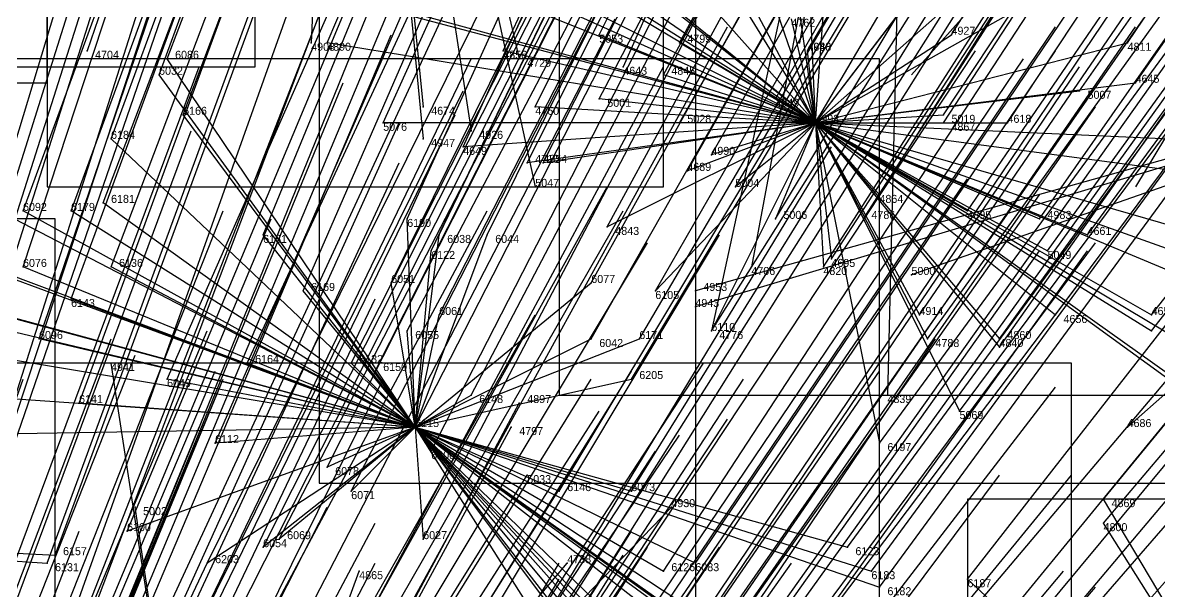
# Model space of a CAD drawing. Extents: x -0.5 to 0.59, y -0.5 to 0.59.
# Drawn here: x 0.109 to 0.251, y 0.2835 to 0.3545 of the extents above; entities that cross this region are included whole.
import ezdxf

# ---------------------------------------------------------------- set-up
doc = ezdxf.new("R2010")
doc.units = 0
for name, color, linetype in [('Clients', 3, 'CONTINUOUS'), ('Facilities', 3, 'CONTINUOUS'), ('Facilities_lines', 3, 'CONTINUOUS'), ('Min_max_boxes', 1, 'CONTINUOUS'), ('Normals', 1, 'CONTINUOUS'), ('Source_points', 5, 'CONTINUOUS'), ('Text', 3, 'CONTINUOUS')]:
    doc.layers.add(name, color=color, linetype=linetype)

msp = doc.modelspace()

# ---------------------------------------------------------------- linework, layer by layer
at = {"layer": 'Clients', "color": 5}
for p in [(0.181, 0.353, -0.991), (0.225, 0.353, -1.047), (0.117, 0.351, -1.25), (0.145, 0.352, -1.25), (0.147, 0.352, -0.953), (0.169, 0.351, -0.973), (0.191, 0.352, -1.002), (0.206, 0.352, -1.25), (0.207, 0.351, -1.019), (0.247, 0.352, -1.075), (0.127, 0.35, -0.932), (0.171, 0.35, -1.25), (0.126, 0.348, -0.926), (0.184, 0.349, -1.25), (0.189, 0.348, -0.991), (0.248, 0.347, -1.067), (0.241, 0.346, -1.054), (0.159, 0.344, -1.25), (0.173, 0.344, -0.962), (0.181, 0.345, -0.973), (0.203, 0.345, -1), (0.129, 0.343, -0.916), (0.224, 0.343, -1.024), (0.154, 0.342, -0.936), (0.165, 0.341, -1.25), (0.191, 0.342, -0.98), (0.224, 0.342, -1.022), (0.232, 0.342, -1.033), (0.12, 0.34, -0.902), (0.159, 0.34, -1.25), (0.164, 0.339, -0.94), (0.195, 0.338, -0.976), (0.172, 0.337, -0.947), (0.174, 0.337, -0.948), (0.192, 0.336, -0.968), (0.173, 0.334, -1.25), (0.198, 0.334, -0.971), (0.216, 0.333, -0.991), (0.109, 0.331, -0.871), (0.115, 0.331, -0.876), (0.119, 0.332, -0.883), (0.227, 0.331, -1.002), (0.157, 0.33, -0.913), (0.203, 0.33, -0.969), (0.214, 0.33, -0.984), (0.236, 0.33, -1.015), (0.182, 0.329, -0.939), (0.139, 0.328, -0.889), (0.161, 0.328, -0.913), (0.167, 0.328, -0.92), (0.242, 0.328, -1.02), (0.16, 0.326, -0.907), (0.237, 0.326, -1.007), (0.109, 0.324, -0.855), (0.12, 0.324, -0.864), (0.2, 0.324, -1.25), (0.209, 0.324, -0.963), (0.21, 0.325, -0.966), (0.22, 0.323, -1.25), (0.144, 0.321, -0.88), (0.155, 0.322, -0.893), (0.18, 0.322, -0.922), (0.188, 0.321, -0.929), (0.193, 0.321, -1.25), (0.115, 0.32, -0.849), (0.193, 0.319, -1.25), (0.161, 0.318, -0.891), (0.221, 0.318, -0.968), (0.238, 0.318, -0.992), (0.25, 0.318, -1.011), (0.157, 0.316, -0.882), (0.195, 0.316, -1.25), (0.195, 0.316, -0.928), (0.25, 0.316, -1.007), (0.111, 0.315, -0.835), (0.18, 0.315, -0.908), (0.186, 0.315, -0.914), (0.222, 0.315, -0.963), (0.231, 0.315, -0.977), (0.231, 0.314, -0.975), (0.12, 0.312, -1.25), (0.137, 0.312, -0.853), (0.15, 0.312, -0.866), (0.153, 0.311, -0.867), (0.127, 0.31, -0.836), (0.185, 0.31, -0.904), (0.116, 0.307, -0.822), (0.165, 0.308, -0.874), (0.171, 0.307, -1.25), (0.217, 0.308, -1.25), (0.226, 0.306, -0.95), (0.17, 0.304, -1.25), (0.247, 0.304, -1.25), (0.133, 0.302, -0.825), (0.216, 0.302, -0.929), (0.16, 0.301, -0.852), (0.147, 0.299, -0.833), (0.172, 0.298, -1.25), (0.15, 0.296, -0.83), (0.176, 0.296, -0.862), (0.185, 0.296, -0.873), (0.123, 0.294, -1.25), (0.19, 0.294, -1.25), (0.244, 0.295, -0.958), (0.244, 0.292, -0.951), (0.122, 0.291, -0.789), (0.141, 0.29, -0.808), (0.159, 0.29, -0.827), (0.139, 0.289, -0.803), (0.212, 0.289, -0.895), (0.112, 0.287, -0.77), (0.113, 0.288, -0.774), (0.132, 0.287, -0.79), (0.177, 0.287, -1.25), (0.193, 0.287, -0.864), (0.151, 0.286, -1.25), (0.189, 0.286, -0.858), (0.215, 0.286, -0.894), (0.216, 0.284, -0.892), (0.227, 0.285, -0.91)]:
    msp.add_point(p, dxfattribs=at)
at = {"layer": 'Facilities', "color": 3}
for p in [(0.208, 0.342, -1.001), (0.158, 0.304, -0.856)]:
    msp.add_point(p, dxfattribs=at)
at = {"layer": 'Facilities_lines', "color": 3}
for p, q in [((0.149, 0.444, -1.25), (0.117, 0.351, -1.25)), ((0.149, 0.444, -1.25), (0.145, 0.352, -1.25)), ((0.149, 0.444, -1.25), (0.159, 0.344, -1.25)), ((0.149, 0.444, -1.25), (0.171, 0.35, -1.25)), ((0.149, 0.444, -1.25), (0.165, 0.341, -1.25)), ((0.149, 0.444, -1.25), (0.159, 0.34, -1.25)), ((0.149, 0.444, -1.25), (0.173, 0.334, -1.25)), ((0.22, 0.431, -1.25), (0.184, 0.349, -1.25)), ((0.22, 0.431, -1.25), (0.195, 0.316, -1.25)), ((0.22, 0.431, -1.25), (0.2, 0.324, -1.25)), ((0.22, 0.431, -1.25), (0.206, 0.352, -1.25)), ((0.22, 0.431, -1.25), (0.217, 0.308, -1.25)), ((0.208, 0.342, -1.001), (0.157, 0.377, -1.02)), ((0.208, 0.342, -1.001), (0.197, 0.374, -1.057)), ((0.208, 0.342, -1.001), (0.146, 0.373, -1.003)), ((0.208, 0.342, -1.001), (0.169, 0.373, -1.022)), ((0.208, 0.342, -1.001), (0.162, 0.371, -1.012)), ((0.208, 0.342, -1.001), (0.192, 0.372, -1.046)), ((0.208, 0.342, -1.001), (0.21, 0.37, -1.062)), ((0.208, 0.342, -1.001), (0.176, 0.368, -1.02)), ((0.208, 0.342, -1.001), (0.184, 0.369, -1.03)), ((0.208, 0.342, -1.001), (0.192, 0.368, -1.038)), ((0.208, 0.342, -1.001), (0.166, 0.367, -1.006)), ((0.208, 0.342, -1.001), (0.157, 0.365, -0.995)), ((0.208, 0.342, -1.001), (0.207, 0.366, -1.051)), ((0.208, 0.342, -1.001), (0.224, 0.363, -1.066)), ((0.208, 0.342, -1.001), (0.158, 0.362, -0.988)), ((0.208, 0.342, -1.001), (0.24, 0.36, -1.082)), ((0.208, 0.342, -1.001), (0.221, 0.359, -1.053)), ((0.208, 0.342, -1.001), (0.153, 0.357, -0.971)), ((0.208, 0.342, -1.001), (0.225, 0.357, -1.054)), ((0.208, 0.342, -1.001), (0.155, 0.356, -0.972)), ((0.208, 0.342, -1.001), (0.205, 0.355, -1.024)), ((0.208, 0.342, -1.001), (0.206, 0.356, -1.028)), ((0.208, 0.342, -1.001), (0.181, 0.353, -0.991)), ((0.208, 0.342, -1.001), (0.225, 0.353, -1.047)), ((0.208, 0.342, -1.001), (0.147, 0.352, -0.953)), ((0.208, 0.342, -1.001), (0.169, 0.351, -0.973)), ((0.208, 0.342, -1.001), (0.191, 0.352, -1.002)), ((0.3, 0.351, -1.25), (0.193, 0.319, -1.25)), ((0.3, 0.351, -1.25), (0.193, 0.321, -1.25)), ((0.208, 0.342, -1.001), (0.207, 0.351, -1.019)), ((0.208, 0.342, -1.001), (0.247, 0.352, -1.075)), ((0.3, 0.351, -1.25), (0.22, 0.323, -1.25)), ((0.3, 0.351, -1.25), (0.247, 0.304, -1.25)), ((0.158, 0.304, -0.856), (0.127, 0.35, -0.932)), ((0.158, 0.304, -0.856), (0.126, 0.348, -0.926)), ((0.208, 0.342, -1.001), (0.189, 0.348, -0.991)), ((0.208, 0.342, -1.001), (0.248, 0.347, -1.067)), ((0.208, 0.342, -1.001), (0.241, 0.346, -1.054)), ((0.158, 0.304, -0.856), (0.079, 0.345, -0.886)), ((0.208, 0.342, -1.001), (0.173, 0.344, -0.962)), ((0.208, 0.342, -1.001), (0.181, 0.345, -0.973)), ((0.208, 0.342, -1.001), (0.203, 0.345, -1)), ((0.158, 0.304, -0.856), (0.129, 0.343, -0.916)), ((0.208, 0.342, -1.001), (0.224, 0.343, -1.024)), ((0.208, 0.342, -1.001), (0.154, 0.342, -0.936)), ((0.208, 0.342, -1.001), (0.164, 0.339, -0.94)), ((0.208, 0.342, -1.001), (0.172, 0.337, -0.947)), ((0.208, 0.342, -1.001), (0.174, 0.337, -0.948)), ((0.208, 0.342, -1.001), (0.182, 0.329, -0.939)), ((0.208, 0.342, -1.001), (0.188, 0.321, -0.929)), ((0.208, 0.342, -1.001), (0.191, 0.342, -0.98)), ((0.208, 0.342, -1.001), (0.192, 0.336, -0.968)), ((0.208, 0.342, -1.001), (0.195, 0.338, -0.976)), ((0.208, 0.342, -1.001), (0.195, 0.316, -0.928)), ((0.208, 0.342, -1.001), (0.198, 0.334, -0.971)), ((0.208, 0.342, -1.001), (0.203, 0.33, -0.969)), ((0.208, 0.342, -1.001), (0.275, 0.339, -1.091)), ((0.208, 0.342, -1.001), (0.276, 0.333, -1.081)), ((0.208, 0.342, -1.001), (0.232, 0.342, -1.033)), ((0.208, 0.342, -1.001), (0.242, 0.328, -1.02)), ((0.208, 0.342, -1.001), (0.238, 0.318, -0.992)), ((0.208, 0.342, -1.001), (0.21, 0.325, -0.966)), ((0.208, 0.342, -1.001), (0.214, 0.33, -0.984)), ((0.208, 0.342, -1.001), (0.209, 0.324, -0.963)), ((0.208, 0.342, -1.001), (0.216, 0.333, -0.991)), ((0.208, 0.342, -1.001), (0.224, 0.342, -1.022)), ((0.208, 0.342, -1.001), (0.27, 0.297, -1.004)), ((0.208, 0.342, -1.001), (0.263, 0.319, -1.034)), ((0.208, 0.342, -1.001), (0.26, 0.305, -1.001)), ((0.208, 0.342, -1.001), (0.26, 0.311, -1.013)), ((0.208, 0.342, -1.001), (0.264, 0.322, -1.041)), ((0.208, 0.342, -1.001), (0.25, 0.316, -1.007)), ((0.208, 0.342, -1.001), (0.25, 0.318, -1.011)), ((0.208, 0.342, -1.001), (0.222, 0.315, -0.963)), ((0.208, 0.342, -1.001), (0.231, 0.314, -0.975)), ((0.208, 0.342, -1.001), (0.231, 0.315, -0.977)), ((0.208, 0.342, -1.001), (0.227, 0.331, -1.002)), ((0.208, 0.342, -1.001), (0.221, 0.318, -0.968)), ((0.208, 0.342, -1.001), (0.236, 0.33, -1.015)), ((0.208, 0.342, -1.001), (0.253, 0.329, -1.037)), ((0.208, 0.342, -1.001), (0.237, 0.326, -1.007)), ((0.208, 0.342, -1.001), (0.226, 0.306, -0.95)), ((0.208, 0.342, -1.001), (0.216, 0.302, -0.929)), ((0.158, 0.304, -0.856), (0.12, 0.34, -0.902)), ((0.158, 0.304, -0.856), (0.082, 0.332, -0.854)), ((0.158, 0.304, -0.856), (0.086, 0.331, -0.854)), ((0.158, 0.304, -0.856), (0.109, 0.331, -0.871)), ((0.158, 0.304, -0.856), (0.115, 0.331, -0.876)), ((0.158, 0.304, -0.856), (0.119, 0.332, -0.883)), ((0.158, 0.304, -0.856), (0.157, 0.33, -0.913)), ((0.158, 0.304, -0.856), (0.139, 0.328, -0.889)), ((0.158, 0.304, -0.856), (0.167, 0.328, -0.92)), ((0.158, 0.304, -0.856), (0.161, 0.328, -0.913)), ((0.158, 0.304, -0.856), (0.16, 0.326, -0.907)), ((0.158, 0.304, -0.856), (0.084, 0.324, -0.837)), ((0.158, 0.304, -0.856), (0.109, 0.324, -0.855)), ((0.158, 0.304, -0.856), (0.12, 0.324, -0.864)), ((0.158, 0.304, -0.856), (0.088, 0.323, -0.837)), ((0.158, 0.304, -0.856), (0.082, 0.322, -0.83)), ((0.158, 0.304, -0.856), (0.144, 0.321, -0.88)), ((0.158, 0.304, -0.856), (0.155, 0.322, -0.893)), ((0.158, 0.304, -0.856), (0.18, 0.322, -0.922)), ((0.158, 0.304, -0.856), (0.115, 0.32, -0.849)), ((0.158, 0.304, -0.856), (0.161, 0.318, -0.891)), ((0.158, 0.304, -0.856), (0.157, 0.316, -0.882)), ((0.158, 0.304, -0.856), (0.111, 0.315, -0.835)), ((0.158, 0.304, -0.856), (0.18, 0.315, -0.908)), ((0.158, 0.304, -0.856), (0.186, 0.315, -0.914)), ((0.158, 0.304, -0.856), (0.104, 0.313, -0.824)), ((0.132, 0.234, -1.25), (0.12, 0.312, -1.25)), ((0.158, 0.304, -0.856), (0.137, 0.312, -0.853)), ((0.158, 0.304, -0.856), (0.15, 0.312, -0.866)), ((0.158, 0.304, -0.856), (0.153, 0.311, -0.867)), ((0.158, 0.304, -0.856), (0.127, 0.31, -0.836)), ((0.158, 0.304, -0.856), (0.185, 0.31, -0.904)), ((0.158, 0.304, -0.856), (0.101, 0.308, -0.81)), ((0.158, 0.304, -0.856), (0.116, 0.307, -0.822)), ((0.132, 0.234, -1.25), (0.171, 0.307, -1.25)), ((0.158, 0.304, -0.856), (0.165, 0.308, -0.874)), ((0.158, 0.304, -0.856), (0.098, 0.303, -0.797)), ((0.158, 0.304, -0.856), (0.122, 0.291, -0.789)), ((0.132, 0.234, -1.25), (0.17, 0.304, -1.25)), ((0.158, 0.304, -0.856), (0.132, 0.287, -0.79)), ((0.158, 0.304, -0.856), (0.133, 0.302, -0.825)), ((0.158, 0.304, -0.856), (0.139, 0.289, -0.803)), ((0.158, 0.304, -0.856), (0.141, 0.29, -0.808)), ((0.158, 0.304, -0.856), (0.147, 0.299, -0.833)), ((0.158, 0.304, -0.856), (0.15, 0.296, -0.83)), ((0.158, 0.304, -0.856), (0.185, 0.296, -0.873)), ((0.158, 0.304, -0.856), (0.196, 0.279, -0.852)), ((0.158, 0.304, -0.856), (0.159, 0.29, -0.827)), ((0.158, 0.304, -0.856), (0.189, 0.272, -0.828)), ((0.158, 0.304, -0.856), (0.19, 0.268, -0.822)), ((0.158, 0.304, -0.856), (0.178, 0.28, -0.829)), ((0.158, 0.304, -0.856), (0.193, 0.287, -0.864)), ((0.158, 0.304, -0.856), (0.199, 0.275, -0.848)), ((0.158, 0.304, -0.856), (0.199, 0.272, -0.842)), ((0.158, 0.304, -0.856), (0.176, 0.28, -0.827)), ((0.158, 0.304, -0.856), (0.212, 0.289, -0.895)), ((0.158, 0.304, -0.856), (0.189, 0.286, -0.858)), ((0.158, 0.304, -0.856), (0.177, 0.274, -0.815)), ((0.158, 0.304, -0.856), (0.195, 0.277, -0.847)), ((0.158, 0.304, -0.856), (0.176, 0.296, -0.862)), ((0.158, 0.304, -0.856), (0.186, 0.277, -0.834)), ((0.158, 0.304, -0.856), (0.193, 0.279, -0.848)), ((0.158, 0.304, -0.856), (0.186, 0.274, -0.828)), ((0.158, 0.304, -0.856), (0.182, 0.273, -0.82)), ((0.158, 0.304, -0.856), (0.216, 0.284, -0.892)), ((0.158, 0.304, -0.856), (0.215, 0.286, -0.894)), ((0.158, 0.304, -0.856), (0.16, 0.301, -0.852)), ((0.132, 0.234, -1.25), (0.172, 0.298, -1.25)), ((0.132, 0.234, -1.25), (0.123, 0.294, -1.25)), ((0.132, 0.234, -1.25), (0.19, 0.294, -1.25)), ((0.278, 0.238, -0.916), (0.244, 0.295, -0.958)), ((0.036, 0.292, -0.736), (0.112, 0.287, -0.77)), ((0.036, 0.292, -0.736), (0.113, 0.288, -0.774)), ((0.278, 0.238, -0.916), (0.244, 0.292, -0.951)), ((0.132, 0.234, -1.25), (0.177, 0.287, -1.25)), ((0.132, 0.234, -1.25), (0.151, 0.286, -1.25)), ((0.278, 0.238, -0.916), (0.227, 0.285, -0.91))]:
    msp.add_line(p, q, dxfattribs=at)
at = {"layer": 'Min_max_boxes', "color": 1}
for p, q in [((0.112, 0.476, -1.25), (0.112, 0.334, -1.25)), ((0.112, 0.476, -1.157), (0.112, 0.334, -1.157)), ((0.189, 0.334, -1.25), (0.189, 0.476, -1.25)), ((0.189, 0.334, -1.157), (0.189, 0.476, -1.157)), ((0.112, 0.347, -1.25), (0.112, 0.455, -1.25)), ((0.112, 0.347, -1.25), (0.112, 0.455, -1.25)), ((0.176, 0.454, -1.25), (0.176, 0.308, -1.25)), ((0.176, 0.454, -1.156), (0.176, 0.308, -1.156)), ((0.138, 0.349, -1.017), (0.138, 0.404, -1.017)), ((0.138, 0.349, -0.896), (0.138, 0.404, -0.896)), ((0.193, 0.378, -1.25), (0.193, 0.28, -1.25)), ((0.193, 0.378, -1.233), (0.193, 0.28, -1.233)), ((0.146, 0.377, -1.091), (0.146, 0.297, -1.091)), ((0.146, 0.377, -0.928), (0.146, 0.297, -0.928)), ((0.216, 0.35, -0.932), (0.079, 0.35, -0.932)), ((0.216, 0.35, -0.789), (0.079, 0.35, -0.789)), ((0.216, 0.268, -0.932), (0.216, 0.35, -0.932)), ((0.216, 0.268, -0.789), (0.216, 0.35, -0.789)), ((0.216, 0.35, -0.932), (0.216, 0.35, -0.789)), ((-0.063, 0.349, -1.017), (0.138, 0.349, -1.017)), ((-0.063, 0.349, -0.896), (0.138, 0.349, -0.896)), ((0.138, 0.349, -1.017), (0.138, 0.349, -0.896)), ((0.023, 0.347, -1.25), (0.112, 0.347, -1.25)), ((0.023, 0.347, -1.25), (0.112, 0.347, -1.25)), ((0.112, 0.347, -1.25), (0.112, 0.347, -1.25)), ((0.112, 0.334, -1.25), (0.189, 0.334, -1.25)), ((0.112, 0.334, -1.157), (0.189, 0.334, -1.157)), ((0.112, 0.334, -1.25), (0.112, 0.334, -1.157)), ((0.189, 0.334, -1.25), (0.189, 0.334, -1.157)), ((0.113, 0.33, -0.831), (-0.022, 0.33, -0.831)), ((0.113, 0.33, -0.671), (-0.022, 0.33, -0.671)), ((0.113, 0.265, -0.831), (0.113, 0.33, -0.831)), ((0.113, 0.265, -0.671), (0.113, 0.33, -0.671)), ((0.113, 0.33, -0.831), (0.113, 0.33, -0.671)), ((0.24, 0.312, -1.25), (0.077, 0.312, -1.25)), ((0.24, 0.312, -1.25), (0.077, 0.312, -1.25)), ((0.24, 0.112, -1.25), (0.24, 0.312, -1.25)), ((0.24, 0.112, -1.25), (0.24, 0.312, -1.25)), ((0.24, 0.312, -1.25), (0.24, 0.312, -1.25)), ((0.176, 0.308, -1.25), (0.261, 0.308, -1.25)), ((0.176, 0.308, -1.156), (0.261, 0.308, -1.156)), ((0.176, 0.308, -1.25), (0.176, 0.308, -1.156)), ((0.146, 0.297, -1.091), (0.276, 0.297, -1.091)), ((0.146, 0.297, -0.928), (0.276, 0.297, -0.928)), ((0.146, 0.297, -1.091), (0.146, 0.297, -0.928)), ((0.326, 0.295, -0.979), (0.227, 0.295, -0.979)), ((0.227, 0.295, -0.979), (0.227, 0.187, -0.979)), ((0.326, 0.295, -0.871), (0.227, 0.295, -0.871)), ((0.227, 0.295, -0.871), (0.227, 0.187, -0.871)), ((0.227, 0.295, -0.979), (0.227, 0.295, -0.871))]:
    msp.add_line(p, q, dxfattribs=at)
at = {"layer": 'Normals', "color": 1}
for p, q in [((0.127, 0.35, -0.932), (0.16, 0.437, -0.894)), ((0.147, 0.352, -0.953), (0.183, 0.437, -0.916)), ((0.181, 0.353, -0.991), (0.222, 0.436, -0.954)), ((0.126, 0.348, -0.926), (0.158, 0.435, -0.888)), ((0.169, 0.351, -0.973), (0.208, 0.435, -0.936)), ((0.191, 0.352, -1.002), (0.236, 0.434, -0.965)), ((0.225, 0.353, -1.047), (0.274, 0.432, -1.01)), ((0.207, 0.351, -1.019), (0.254, 0.431, -0.982)), ((0.129, 0.343, -0.916), (0.162, 0.43, -0.879)), ((0.189, 0.348, -0.991), (0.234, 0.43, -0.954)), ((0.247, 0.352, -1.075), (0.299, 0.429, -1.038)), ((0.12, 0.34, -0.902), (0.152, 0.427, -0.865)), ((0.154, 0.342, -0.936), (0.192, 0.426, -0.899)), ((0.173, 0.344, -0.962), (0.214, 0.427, -0.925)), ((0.181, 0.345, -0.973), (0.224, 0.427, -0.936)), ((0.203, 0.345, -1), (0.249, 0.425, -0.963)), ((0.164, 0.339, -0.94), (0.202, 0.423, -0.903)), ((0.191, 0.342, -0.98), (0.237, 0.423, -0.943)), ((0.208, 0.342, -1.001), (0.255, 0.422, -0.963)), ((0.241, 0.346, -1.054), (0.294, 0.422, -1.017)), ((0.248, 0.347, -1.067), (0.301, 0.423, -1.03)), ((0.119, 0.332, -0.883), (0.152, 0.419, -0.846)), ((0.172, 0.337, -0.947), (0.214, 0.42, -0.91)), ((0.174, 0.337, -0.948), (0.216, 0.42, -0.911)), ((0.195, 0.338, -0.976), (0.241, 0.419, -0.939)), ((0.224, 0.342, -1.022), (0.275, 0.42, -0.985)), ((0.224, 0.343, -1.024), (0.275, 0.42, -0.987)), ((0.232, 0.342, -1.033), (0.283, 0.419, -0.996)), ((0.109, 0.331, -0.871), (0.141, 0.418, -0.834)), ((0.115, 0.331, -0.876), (0.147, 0.418, -0.839)), ((0.192, 0.336, -0.968), (0.238, 0.417, -0.931)), ((0.157, 0.33, -0.913), (0.195, 0.414, -0.876)), ((0.198, 0.334, -0.971), (0.245, 0.414, -0.934)), ((0.109, 0.324, -0.855), (0.138, 0.412, -0.817)), ((0.139, 0.328, -0.889), (0.174, 0.413, -0.852)), ((0.12, 0.324, -0.864), (0.153, 0.411, -0.827)), ((0.161, 0.328, -0.913), (0.201, 0.411, -0.876)), ((0.167, 0.328, -0.92), (0.208, 0.411, -0.883)), ((0.216, 0.333, -0.991), (0.265, 0.411, -0.954)), ((0.16, 0.326, -0.907), (0.2, 0.409, -0.87)), ((0.182, 0.329, -0.939), (0.226, 0.41, -0.902)), ((0.203, 0.33, -0.969), (0.251, 0.41, -0.932)), ((0.214, 0.33, -0.984), (0.264, 0.408, -0.947)), ((0.115, 0.32, -0.849), (0.147, 0.407, -0.811)), ((0.227, 0.331, -1.002), (0.279, 0.407, -0.965)), ((0.144, 0.321, -0.88), (0.181, 0.406, -0.843)), ((0.155, 0.322, -0.893), (0.196, 0.405, -0.856)), ((0.236, 0.33, -1.015), (0.289, 0.406, -0.978)), ((0.111, 0.315, -0.835), (0.141, 0.403, -0.798)), ((0.18, 0.322, -0.922), (0.225, 0.403, -0.885)), ((0.209, 0.324, -0.963), (0.259, 0.402, -0.925)), ((0.21, 0.325, -0.966), (0.26, 0.402, -0.928)), ((0.242, 0.328, -1.02), (0.297, 0.403, -0.983)), ((0.104, 0.313, -0.824), (0.132, 0.401, -0.787)), ((0.188, 0.321, -0.929), (0.234, 0.401, -0.891)), ((0.237, 0.326, -1.007), (0.291, 0.401, -0.97)), ((0.161, 0.318, -0.891), (0.203, 0.4, -0.853)), ((0.157, 0.316, -0.882), (0.2, 0.398, -0.844)), ((0.101, 0.308, -0.81), (0.129, 0.396, -0.773)), ((0.137, 0.312, -0.853), (0.176, 0.396, -0.814)), ((0.15, 0.312, -0.866), (0.192, 0.395, -0.828)), ((0.18, 0.315, -0.908), (0.226, 0.396, -0.87)), ((0.186, 0.315, -0.914), (0.233, 0.395, -0.877)), ((0.116, 0.307, -0.822), (0.148, 0.394, -0.784)), ((0.127, 0.31, -0.836), (0.164, 0.394, -0.798)), ((0.153, 0.311, -0.867), (0.195, 0.394, -0.829)), ((0.195, 0.316, -0.928), (0.244, 0.394, -0.89)), ((0.261, 0.394, -1.25), (0.22, 0.348, -1.171)), ((0.221, 0.318, -0.968), (0.273, 0.394, -0.93)), ((0.098, 0.303, -0.797), (0.126, 0.392, -0.759)), ((0.238, 0.318, -0.992), (0.293, 0.392, -0.955)), ((0.25, 0.318, -1.011), (0.307, 0.391, -0.974)), ((0.165, 0.308, -0.874), (0.208, 0.39, -0.836)), ((0.185, 0.31, -0.904), (0.233, 0.39, -0.866)), ((0.222, 0.315, -0.963), (0.276, 0.39, -0.925)), ((0.231, 0.315, -0.977), (0.285, 0.39, -0.939)), ((0.231, 0.314, -0.975), (0.284, 0.389, -0.936)), ((0.25, 0.316, -1.007), (0.307, 0.389, -0.97)), ((0.133, 0.302, -0.825), (0.17, 0.387, -0.788)), ((0.158, 0.304, -0.856), (0.2, 0.386, -0.818)), ((0.105, 0.296, -0.785), (0.134, 0.384, -0.747)), ((0.147, 0.299, -0.833), (0.189, 0.382, -0.795)), ((0.16, 0.301, -0.852), (0.202, 0.383, -0.814)), ((0.103, 0.292, -0.774), (0.131, 0.38, -0.736)), ((0.226, 0.306, -0.95), (0.281, 0.38, -0.912)), ((0.093, 0.29, -0.761), (0.12, 0.379, -0.724)), ((0.15, 0.296, -0.83), (0.192, 0.378, -0.792)), ((0.122, 0.291, -0.789), (0.158, 0.377, -0.753)), ((0.216, 0.302, -0.929), (0.271, 0.377, -0.891)), ((0.113, 0.288, -0.774), (0.145, 0.375, -0.736)), ((0.176, 0.296, -0.862), (0.224, 0.376, -0.825)), ((0.185, 0.296, -0.873), (0.234, 0.375, -0.837)), ((0.112, 0.287, -0.77), (0.144, 0.374, -0.732)), ((0.141, 0.29, -0.808), (0.184, 0.373, -0.77)), ((0.139, 0.289, -0.803), (0.181, 0.372, -0.765)), ((0.159, 0.29, -0.827), (0.202, 0.372, -0.789)), ((0.132, 0.287, -0.79), (0.173, 0.37, -0.753)), ((0.244, 0.295, -0.958), (0.303, 0.367, -0.921)), ((0.1, 0.279, -0.74), (0.13, 0.366, -0.702)), ((0.117, 0.279, -0.757), (0.15, 0.366, -0.72)), ((0.114, 0.277, -0.749), (0.145, 0.364, -0.712)), ((0.122, 0.278, -0.759), (0.158, 0.364, -0.722)), ((0.189, 0.286, -0.858), (0.24, 0.364, -0.821)), ((0.193, 0.287, -0.864), (0.245, 0.364, -0.827)), ((0.212, 0.289, -0.895), (0.267, 0.364, -0.859)), ((0.126, 0.279, -0.764), (0.165, 0.363, -0.729)), ((0.244, 0.292, -0.951), (0.304, 0.363, -0.914)), ((0.215, 0.286, -0.894), (0.27, 0.361, -0.858)), ((0.134, 0.277, -0.768), (0.176, 0.36, -0.732)), ((0.113, 0.271, -0.735), (0.147, 0.358, -0.697)), ((0.118, 0.272, -0.741), (0.153, 0.358, -0.703)), ((0.176, 0.28, -0.827), (0.226, 0.359, -0.79)), ((0.178, 0.28, -0.829), (0.227, 0.358, -0.792)), ((0.216, 0.284, -0.892), (0.271, 0.359, -0.856)), ((0.227, 0.285, -0.91), (0.284, 0.358, -0.873)), ((0.14, 0.272, -0.766), (0.183, 0.355, -0.729)), ((0.193, 0.279, -0.848), (0.245, 0.356, -0.811)), ((0.196, 0.279, -0.852), (0.249, 0.355, -0.816)), ((0.152, 0.272, -0.779), (0.197, 0.354, -0.742)), ((0.186, 0.277, -0.834), (0.238, 0.354, -0.797)), ((0.195, 0.277, -0.847), (0.248, 0.354, -0.81)), ((0.26, 0.354, -1.25), (0.248, 0.334, -1.153)), ((0.119, 0.268, -0.732), (0.155, 0.353, -0.694)), ((0.117, 0.351, -1.25), (0.117, 0.351, -1.15)), ((0.145, 0.352, -1.25), (0.145, 0.352, -1.15)), ((0.177, 0.274, -0.815), (0.228, 0.351, -0.778)), ((0.186, 0.274, -0.828), (0.238, 0.351, -0.791)), ((0.199, 0.275, -0.848), (0.253, 0.351, -0.811)), ((0.206, 0.352, -1.25), (0.206, 0.352, -1.15)), ((0.125, 0.267, -0.736), (0.165, 0.35, -0.699)), ((0.171, 0.35, -1.25), (0.171, 0.35, -1.15)), ((0.182, 0.273, -0.82), (0.234, 0.35, -0.782)), ((0.23, 0.278, -0.903), (0.289, 0.35, -0.866)), ((0.099, 0.263, -0.702), (0.131, 0.349, -0.663)), ((0.145, 0.267, -0.76), (0.189, 0.349, -0.723)), ((0.184, 0.349, -1.25), (0.184, 0.349, -1.15)), ((0.189, 0.272, -0.828), (0.241, 0.349, -0.791)), ((0.234, 0.278, -0.908), (0.293, 0.349, -0.871)), ((0.114, 0.262, -0.714), (0.149, 0.347, -0.676)), ((0.199, 0.272, -0.842), (0.253, 0.347, -0.806)), ((0.123, 0.263, -0.726), (0.164, 0.346, -0.688)), ((0.159, 0.344, -1.25), (0.159, 0.344, -1.15)), ((0.19, 0.268, -0.822), (0.243, 0.344, -0.784)), ((0.122, 0.259, -0.717), (0.163, 0.343, -0.68)), ((0.098, 0.255, -0.682), (0.13, 0.341, -0.644)), ((0.118, 0.258, -0.708), (0.156, 0.342, -0.67)), ((0.165, 0.341, -1.25), (0.165, 0.341, -1.15)), ((0.159, 0.34, -1.25), (0.159, 0.34, -1.15)), ((0.23, 0.269, -0.884), (0.29, 0.34, -0.848)), ((0.162, 0.26, -0.765), (0.21, 0.339, -0.728)), ((0.117, 0.253, -0.698), (0.156, 0.337, -0.66)), ((0.137, 0.253, -0.719), (0.182, 0.334, -0.682)), ((0.173, 0.334, -1.25), (0.173, 0.334, -1.15)), ((0.175, 0.259, -0.782), (0.227, 0.335, -0.743)), ((0.183, 0.258, -0.79), (0.236, 0.333, -0.751)), ((0.1, 0.245, -0.661), (0.134, 0.331, -0.624)), ((0.123, 0.249, -0.695), (0.167, 0.331, -0.659)), ((0.138, 0.251, -0.716), (0.184, 0.331, -0.679)), ((0.104, 0.244, -0.664), (0.14, 0.33, -0.627)), ((0.139, 0.247, -0.709), (0.187, 0.327, -0.672)), ((0.148, 0.248, -0.722), (0.196, 0.328, -0.686)), ((0.188, 0.253, -0.787), (0.243, 0.327, -0.749)), ((0.182, 0.25, -0.774), (0.236, 0.326, -0.736)), ((0.188, 0.251, -0.784), (0.242, 0.326, -0.746)), ((0.2, 0.324, -1.25), (0.2, 0.324, -1.15)), ((0.203, 0.252, -0.809), (0.263, 0.323, -0.772)), ((0.22, 0.323, -1.25), (0.22, 0.323, -1.15)), ((0.185, 0.248, -0.774), (0.241, 0.322, -0.736)), ((0.193, 0.321, -1.25), (0.193, 0.321, -1.15)), ((0.113, 0.236, -0.654), (0.153, 0.32, -0.617)), ((0.193, 0.319, -1.25), (0.193, 0.319, -1.15)), ((0.221, 0.25, -0.833), (0.282, 0.319, -0.796)), ((0.127, 0.237, -0.673), (0.173, 0.318, -0.636)), ((0.096, 0.23, -0.624), (0.132, 0.316, -0.588)), ((0.195, 0.316, -1.25), (0.195, 0.316, -1.15)), ((0.087, 0.228, -0.61), (0.12, 0.315, -0.573)), ((0.171, 0.238, -0.733), (0.223, 0.315, -0.696)), ((0.089, 0.227, -0.609), (0.123, 0.313, -0.572)), ((0.097, 0.226, -0.614), (0.133, 0.311, -0.576)), ((0.12, 0.312, -1.25), (0.12, 0.312, -1.15)), ((0.136, 0.232, -0.672), (0.185, 0.311, -0.636)), ((0.143, 0.234, -0.686), (0.194, 0.312, -0.649)), ((0.163, 0.234, -0.713), (0.216, 0.311, -0.677)), ((0.078, 0.222, -0.588), (0.109, 0.31, -0.551)), ((0.098, 0.224, -0.612), (0.134, 0.31, -0.574)), ((0.099, 0.225, -0.614), (0.134, 0.31, -0.576)), ((0.113, 0.227, -0.634), (0.154, 0.31, -0.597)), ((0.131, 0.231, -0.665), (0.18, 0.31, -0.628)), ((0.148, 0.232, -0.689), (0.199, 0.31, -0.652)), ((0.181, 0.235, -0.742), (0.238, 0.309, -0.705)), ((0.171, 0.307, -1.25), (0.171, 0.307, -1.15)), ((0.217, 0.308, -1.25), (0.217, 0.308, -1.15)), ((0.131, 0.228, -0.657), (0.181, 0.306, -0.62)), ((0.096, 0.219, -0.597), (0.131, 0.304, -0.56)), ((0.146, 0.228, -0.676), (0.197, 0.305, -0.639)), ((0.17, 0.304, -1.25), (0.17, 0.304, -1.15)), ((0.247, 0.304, -1.25), (0.247, 0.304, -1.15)), ((0.139, 0.226, -0.663), (0.191, 0.303, -0.627)), ((0.13, 0.223, -0.644), (0.179, 0.301, -0.608)), ((0.137, 0.223, -0.655), (0.188, 0.301, -0.619)), ((0.172, 0.298, -1.25), (0.172, 0.298, -1.15)), ((0.175, 0.223, -0.709), (0.231, 0.298, -0.673)), ((0.181, 0.226, -0.724), (0.24, 0.298, -0.687)), ((0.105, 0.212, -0.591), (0.147, 0.294, -0.553)), ((0.123, 0.294, -1.25), (0.123, 0.294, -1.15)), ((0.19, 0.294, -1.25), (0.19, 0.294, -1.15)), ((0.11, 0.211, -0.594), (0.153, 0.292, -0.555)), ((0.191, 0.222, -0.732), (0.252, 0.292, -0.695)), ((0.082, 0.203, -0.549), (0.116, 0.291, -0.514)), ((0.136, 0.213, -0.631), (0.185, 0.291, -0.594)), ((0.137, 0.211, -0.629), (0.187, 0.289, -0.592)), ((0.144, 0.211, -0.64), (0.196, 0.289, -0.603)), ((0.092, 0.203, -0.559), (0.132, 0.287, -0.521)), ((0.11, 0.205, -0.581), (0.153, 0.287, -0.543)), ((0.128, 0.208, -0.611), (0.176, 0.287, -0.574)), ((0.134, 0.209, -0.621), (0.184, 0.288, -0.584)), ((0.151, 0.211, -0.649), (0.205, 0.287, -0.612)), ((0.177, 0.287, -1.25), (0.177, 0.287, -1.15)), ((0.151, 0.286, -1.25), (0.151, 0.286, -1.15)), ((0.179, 0.215, -0.7), (0.239, 0.286, -0.663)), ((0.128, 0.206, -0.607), (0.176, 0.285, -0.569)), ((0.183, 0.214, -0.703), (0.243, 0.284, -0.666))]:
    msp.add_line(p, q, dxfattribs=at)
at = {"layer": 'Source_points', "color": 5}
for p in [(0.181, 0.353, -0.991), (0.225, 0.353, -1.047), (0.117, 0.351, -1.25), (0.145, 0.352, -1.25), (0.147, 0.352, -0.953), (0.169, 0.351, -0.973), (0.191, 0.352, -1.002), (0.206, 0.352, -1.25), (0.207, 0.351, -1.019), (0.247, 0.352, -1.075), (0.127, 0.35, -0.932), (0.171, 0.35, -1.25), (0.126, 0.348, -0.926), (0.184, 0.349, -1.25), (0.189, 0.348, -0.991), (0.248, 0.347, -1.067), (0.241, 0.346, -1.054), (0.159, 0.344, -1.25), (0.173, 0.344, -0.962), (0.181, 0.345, -0.973), (0.203, 0.345, -1), (0.129, 0.343, -0.916), (0.224, 0.343, -1.024), (0.154, 0.342, -0.936), (0.165, 0.341, -1.25), (0.191, 0.342, -0.98), (0.208, 0.342, -1.001), (0.224, 0.342, -1.022), (0.232, 0.342, -1.033), (0.12, 0.34, -0.902), (0.159, 0.34, -1.25), (0.164, 0.339, -0.94), (0.195, 0.338, -0.976), (0.172, 0.337, -0.947), (0.174, 0.337, -0.948), (0.192, 0.336, -0.968), (0.173, 0.334, -1.25), (0.198, 0.334, -0.971), (0.216, 0.333, -0.991), (0.109, 0.331, -0.871), (0.115, 0.331, -0.876), (0.119, 0.332, -0.883), (0.227, 0.331, -1.002), (0.157, 0.33, -0.913), (0.203, 0.33, -0.969), (0.214, 0.33, -0.984), (0.236, 0.33, -1.015), (0.182, 0.329, -0.939), (0.139, 0.328, -0.889), (0.161, 0.328, -0.913), (0.167, 0.328, -0.92), (0.242, 0.328, -1.02), (0.16, 0.326, -0.907), (0.237, 0.326, -1.007), (0.109, 0.324, -0.855), (0.12, 0.324, -0.864), (0.2, 0.324, -1.25), (0.209, 0.324, -0.963), (0.21, 0.325, -0.966), (0.22, 0.323, -1.25), (0.144, 0.321, -0.88), (0.155, 0.322, -0.893), (0.18, 0.322, -0.922), (0.188, 0.321, -0.929), (0.193, 0.321, -1.25), (0.115, 0.32, -0.849), (0.193, 0.319, -1.25), (0.161, 0.318, -0.891), (0.221, 0.318, -0.968), (0.238, 0.318, -0.992), (0.25, 0.318, -1.011), (0.157, 0.316, -0.882), (0.195, 0.316, -1.25), (0.195, 0.316, -0.928), (0.25, 0.316, -1.007), (0.111, 0.315, -0.835), (0.18, 0.315, -0.908), (0.186, 0.315, -0.914), (0.222, 0.315, -0.963), (0.231, 0.315, -0.977), (0.231, 0.314, -0.975), (0.12, 0.312, -1.25), (0.137, 0.312, -0.853), (0.15, 0.312, -0.866), (0.153, 0.311, -0.867), (0.127, 0.31, -0.836), (0.185, 0.31, -0.904), (0.116, 0.307, -0.822), (0.165, 0.308, -0.874), (0.171, 0.307, -1.25), (0.217, 0.308, -1.25), (0.226, 0.306, -0.95), (0.158, 0.304, -0.856), (0.17, 0.304, -1.25), (0.247, 0.304, -1.25), (0.133, 0.302, -0.825), (0.216, 0.302, -0.929), (0.16, 0.301, -0.852), (0.147, 0.299, -0.833), (0.172, 0.298, -1.25), (0.15, 0.296, -0.83), (0.176, 0.296, -0.862), (0.185, 0.296, -0.873), (0.123, 0.294, -1.25), (0.19, 0.294, -1.25), (0.244, 0.295, -0.958), (0.244, 0.292, -0.951), (0.122, 0.291, -0.789), (0.141, 0.29, -0.808), (0.159, 0.29, -0.827), (0.139, 0.289, -0.803), (0.212, 0.289, -0.895), (0.112, 0.287, -0.77), (0.113, 0.288, -0.774), (0.132, 0.287, -0.79), (0.177, 0.287, -1.25), (0.193, 0.287, -0.864), (0.151, 0.286, -1.25), (0.189, 0.286, -0.858), (0.215, 0.286, -0.894), (0.216, 0.284, -0.892), (0.227, 0.285, -0.91)]:
    msp.add_point(p, dxfattribs=at)

# ---------------------------------------------------------------- texts
at = {"layer": 'Text', "color": 3}
for s, p in [('4762', (0.205, 0.354, -1.024)), ('4927', (0.225, 0.353, -1.047)), ('5053', (0.181, 0.352, -0.991)), ('4799', (0.192, 0.352, -1.002)), ('4704', (0.118, 0.35, -1.25)), ('6086', (0.128, 0.35, -0.932)), ('4908', (0.145, 0.351, -1.25)), ('4890', (0.147, 0.351, -0.953)), ('4856', (0.169, 0.35, -0.973)), ('4648', (0.207, 0.351, -1.25)), ('4988', (0.207, 0.351, -1.019)), ('4811', (0.247, 0.351, -1.075)), ('4729', (0.172, 0.349, -1.25)), ('6032', (0.126, 0.348, -0.926)), ('4643', (0.184, 0.348, -1.25)), ('4845', (0.19, 0.348, -0.991)), ('4645', (0.248, 0.347, -1.067)), ('5007', (0.242, 0.345, -1.054)), ('6166', (0.129, 0.343, -0.916)), ('4674', (0.16, 0.343, -1.25)), ('4760', (0.173, 0.343, -0.962)), ('5001', (0.182, 0.344, -0.973)), ('4949', (0.203, 0.344, -1)), ('5028', (0.192, 0.342, -0.98)), ('4993', (0.208, 0.342, -1.001)), ('5019', (0.225, 0.342, -1.024)), ('4618', (0.232, 0.342, -1.033)), ('6184', (0.12, 0.34, -0.902)), ('5076', (0.154, 0.341, -0.936)), ('4926', (0.166, 0.34, -1.25)), ('4867', (0.225, 0.341, -1.022)), ('4947', (0.16, 0.339, -1.25)), ('4649', (0.164, 0.338, -0.94)), ('4710', (0.173, 0.337, -0.947)), ('4854', (0.174, 0.337, -0.948)), ('4990', (0.195, 0.338, -0.976)), ('4689', (0.192, 0.336, -0.968)), ('5047', (0.173, 0.334, -1.25)), ('5004', (0.198, 0.334, -0.971)), ('6181', (0.12, 0.332, -0.883)), ('4864', (0.216, 0.332, -0.991)), ('6092', (0.109, 0.331, -0.871)), ('6179', (0.115, 0.331, -0.876)), ('5006', (0.204, 0.33, -0.969)), ('4786', (0.215, 0.33, -0.984)), ('4895', (0.227, 0.33, -1.002)), ('4983', (0.237, 0.33, -1.015)), ('6190', (0.157, 0.329, -0.913)), ('4843', (0.183, 0.328, -0.939)), ('4661', (0.242, 0.328, -1.02)), ('6161', (0.139, 0.327, -0.889)), ('6038', (0.162, 0.327, -0.913)), ('6044', (0.168, 0.327, -0.92)), ('6122', (0.16, 0.325, -0.907)), ('5049', (0.237, 0.325, -1.007)), ('6076', (0.109, 0.324, -0.855)), ('6136', (0.121, 0.324, -0.864)), ('4706', (0.2, 0.323, -1.25)), ('4820', (0.209, 0.323, -0.963)), ('4695', (0.21, 0.324, -0.966)), ('5000', (0.22, 0.323, -1.25)), ('6051', (0.155, 0.322, -0.893)), ('6077', (0.18, 0.322, -0.922)), ('6169', (0.145, 0.321, -0.88)), ('6105', (0.188, 0.32, -0.929)), ('4953', (0.194, 0.321, -1.25)), ('6143', (0.115, 0.319, -0.849)), ('4943', (0.193, 0.319, -1.25)), ('6061', (0.161, 0.318, -0.891)), ('4914', (0.221, 0.318, -0.968)), ('4659', (0.25, 0.318, -1.011)), ('6110', (0.195, 0.316, -0.928)), ('4656', (0.239, 0.317, -0.992)), ('6096', (0.111, 0.315, -0.835)), ('6055', (0.158, 0.315, -0.882)), ('6171', (0.186, 0.315, -0.914)), ('4776', (0.196, 0.315, -1.25)), ('4860', (0.232, 0.315, -0.977)), ('6042', (0.181, 0.314, -0.908)), ('4788', (0.223, 0.314, -0.963)), ('4840', (0.231, 0.314, -0.975)), ('6164', (0.138, 0.312, -0.853)), ('6132', (0.151, 0.312, -0.866)), ('4941', (0.12, 0.311, -1.25)), ('6150', (0.154, 0.311, -0.867)), ('6205', (0.186, 0.31, -0.904)), ('6049', (0.127, 0.309, -0.836)), ('6141', (0.116, 0.307, -0.822)), ('6148', (0.166, 0.307, -0.874)), ('4897', (0.172, 0.307, -1.25)), ('4839', (0.217, 0.307, -1.25)), ('5069', (0.226, 0.305, -0.95)), ('6115', (0.158, 0.304, -0.856)), ('4797', (0.171, 0.303, -1.25)), ('4686', (0.247, 0.304, -1.25)), ('6112', (0.133, 0.302, -0.825)), ('6197', (0.217, 0.301, -0.929)), ('6200', (0.16, 0.3, -0.852)), ('6078', (0.148, 0.298, -0.833)), ('5033', (0.172, 0.297, -1.25)), ('6146', (0.177, 0.296, -0.862)), ('6073', (0.185, 0.296, -0.873)), ('6071', (0.15, 0.295, -0.83)), ('5002', (0.124, 0.293, -1.25)), ('4930', (0.19, 0.294, -1.25)), ('4869', (0.245, 0.294, -0.958)), ('6100', (0.122, 0.291, -0.789)), ('4800', (0.244, 0.291, -0.951)), ('6054', (0.139, 0.289, -0.803)), ('6069', (0.142, 0.29, -0.808)), ('6027', (0.159, 0.29, -0.827)), ('6157', (0.114, 0.288, -0.774)), ('6123', (0.213, 0.288, -0.895)), ('6131', (0.113, 0.286, -0.77)), ('6203', (0.133, 0.287, -0.79)), ('4738', (0.177, 0.287, -1.25)), ('6126', (0.19, 0.286, -0.858)), ('6083', (0.193, 0.286, -0.864)), ('4865', (0.151, 0.285, -1.25)), ('6183', (0.215, 0.285, -0.894)), ('6182', (0.217, 0.283, -0.892)), ('6187', (0.227, 0.284, -0.91))]:
    msp.add_text(s, height=0.001, dxfattribs=at).set_placement(p)

doc.saveas('drawing.dxf')
